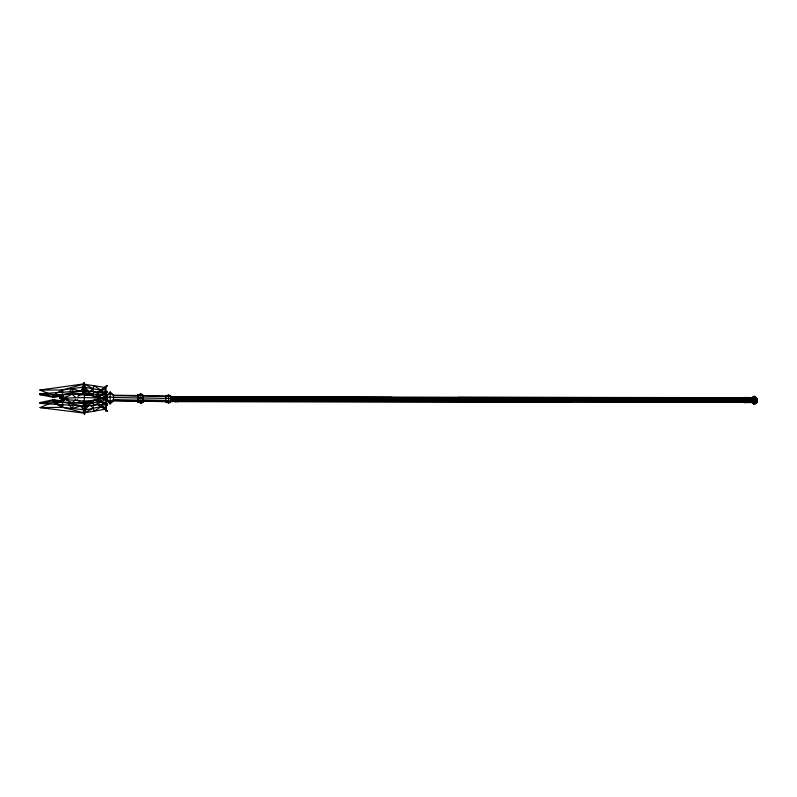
<?xml version="1.0" encoding="UTF-8"?>
<svg xmlns="http://www.w3.org/2000/svg" width="797" height="797" viewBox="0 0 797 797"><rect width="100%" height="100%" fill="white"/><g stroke="black" fill="none" stroke-linecap="round" stroke-linejoin="round"><path stroke-width="1.2" d="M170.668 397.324L170.668 396.786L177.821 397.305L177.841 397.942L170.668 397.324L751.989 398.37L754.161 397.265C758.375 397.713 758.156 403.84 753.972 404.248L751.88 402.485L744.189 402.266L170.558 401.429L177.751 401.469L177.781 400.791L744.239 401.509L751.92 401.688L754.032 402.883L757.09 401.608M172.74 396.717L172.73 397.364L172.73 396.836M175.161 401.608L572.385 401.857M175.29 397.424L175.3 396.776M170.658 396.747L177.841 396.916L177.851 397.484L177.841 396.916L744.308 397.663L744.268 398.201L744.318 397.554M749.3 402.106L749.31 402.764L749.339 402.027M749.429 398.779L749.429 397.404L749.399 398.141M757.06 402.027L757.14 398.739L754.141 396.288L751.96 398.191L754.141 396.288L753.972 404.248L757.06 402.166L753.962 404.179L751.87 402.246L753.255 403.312M757.15 399.158L754.161 396.358L751.989 397.842L457.946 397.384M165.766 401.598L168.476 403.083L168.556 400.781M107.157 399.128L107.167 398.201M138.817 395.571L113.572 395.192L110.265 392.024L107.226 395.083L107.196 397.663L101.398 397.564M137.712 395.621L137.692 397.942L113.563 397.514L110.235 396.866L107.216 397.394M138.788 394.764L137.722 394.824L137.652 400.572L141.049 401.289L142.992 400.742L142.902 397.942L137.702 397.793L138.788 394.764L140.73 393.728L142.743 394.963L142.822 397.952L167.709 398.45M172.73 397.823L172.73 396.448L172.73 397.026M175.28 397.882L175.3 396.557L175.25 397.424M746.869 398.719L746.879 398.002M165.896 398.49L165.915 395.82L168.645 395.003L170.668 395.94L170.678 396.846M168.556 401.289L170.598 400.831L170.658 398.51L165.896 398.4L165.836 400.712L168.556 401.289L168.645 395.003L168.625 395.89M170.658 398.6L170.688 396.468L168.665 395.681L165.935 396.358L170.688 396.468M168.456 402.405L168.476 403.083L170.538 402.236L170.658 397.783M172.72 398.38L172.73 397.633M175.28 398.43L175.29 397.693M170.648 398.331L177.831 398.49L177.851 397.753M177.831 398.49L744.298 399.207L744.318 397.942L744.308 397.285L744.278 398.022L457.936 397.663M744.308 398.46L744.268 400.483M746.859 399.267L746.869 398.52M749.419 399.327L749.429 397.783L749.389 398.311M137.612 401.329L113.483 400.901L110.066 403.949L107.137 400.781L107.226 395.083M168.476 403.083L168.496 402.196M172.72 398.261L172.67 400.313M175.28 398.321L175.25 399.715M177.841 398.38L177.791 400.433M746.859 399.158L746.799 401.788M749.419 399.207L749.389 400.602M66.37 396.318L66.281 399.646L84.283 401.05L97.513 400.064M91.625 395.481L84.452 394.565L84.203 403.003M105.931 399.436L105.981 397.305M175.25 399.646L175.21 400.961M744.249 401.15L744.268 400.413L757.12 400.801M749.369 401.27L749.389 400.532M107.157 399.357L107.177 398.749L102.534 398.669M107.187 397.115L107.206 396.737M110.215 393.718L110.265 392.024L110.066 403.949L110.056 403.003M138.509 398.639L137.602 402.126L139.067 402.106L141.079 403.342L143.012 402.296L142.972 400.273M172.65 400.901L172.67 400.164M175.23 400.224L175.181 401.529M177.771 401.021L177.791 400.283L744.249 401.001L751.93 401.17L754.062 402.017L757.11 401.23M744.239 401.728L744.249 401.001M746.809 401.05L746.759 402.365M749.349 401.847L749.369 401.11M168.645 396.418L168.665 395.681M170.578 401.03L177.781 400.791M172.66 400.672L172.61 401.818L172.61 401.24M744.239 401.509L744.189 402.644L744.189 402.067M749.359 401.628L749.31 402.186M754.082 397.643L754.111 396.956L757.13 399.028M167.031 396.298L142.832 395.74L142.783 396.966L142.743 394.963M165.846 400.463L165.776 402.126L170.538 402.236L170.538 401.329M170.608 397.603L170.668 395.94M68.572 404.029L72.198 408.522L82.569 405.454L84.512 414.48L86.066 404.936L83.526 409.917L83.386 413.015L40.039 407.616L49.155 403.77M175.201 401.14L175.171 401.877L175.171 401.299M177.821 397.305L177.851 396.567L177.851 397.145L751.989 398.032L754.161 396.687L757.15 398.908L754.131 396.498L751.969 397.922M744.199 402.505L744.219 401.907L751.9 402.087L754.012 403.571L757.08 401.907M746.759 402.565L746.779 401.967M84.163 382.52L83.924 387.073L85.927 392.034L84.163 382.52L82.639 390.45M93.339 404.896L93.139 408.283L94.345 411.103L101.04 406.619L99.316 404.856M104.825 393.07C106.3 365.026 107.645 434.943 104.845 402.505M96.935 396.069L94.953 396.926L101.199 395.342L107.256 391.546L102.375 395.083L94.953 396.926L85 393.379L84.163 389.992L83.924 393.688L85.927 394.754L84.163 389.992L82.42 394.525M751.88 402.485L751.979 397.803M97.403 397.842L104.686 397.514L105.154 392.483L106.649 396.179L106.429 397.902L104.726 399.038L104.686 397.514L102.375 395.083L94.953 396.926L97.075 396.079M106.649 397.045L106.718 400.493L105.393 404.199L107.525 405.125L101.378 401.369L94.992 399.825L85.249 403.451L62.425 402.126L52.572 400.771L40.039 403.412L84.163 406.042L84.512 406.849L85.249 404.577M97.015 400.682L94.992 399.825L101.04 401.788L104.925 404.238L84.791 405.992L86.066 402.077L83.526 403.431L80.487 402.485L72.198 402.734L64.228 398.928L61.399 402.116L52.572 400.771L58.042 402.146M63.102 404.059L62.425 407.307L40.039 407.616M63.77 400.811L64.228 398.649L63.282 400.771M82.569 402.336L84.512 406.849L85.249 403.451L101.04 401.788L107.525 405.125L102.982 403.571M84.163 389.992L83.286 393.409L80.338 394.385L71.979 394.196L64.228 398.062L61.269 394.894L52.492 396.308L39.85 393.758L83.854 390.799M63.142 401.329L63.86 399.148M61.917 394.455L61.269 396.398L52.492 397.175L39.85 394.625L43.556 394.366M86.066 404.936L84.173 409.937L84.512 414.48M62.873 402.176L64.228 398.928L67.865 398.918M72.198 408.522L73.583 405.195M61.269 392.323L62.236 390.022L83.854 384.124M54.764 403.431L62.425 407.307L85.249 409.947L102.544 406.301L103.869 403.362M137.652 400.572L138.947 397.743L138.847 395.352L137.722 394.824M104.726 399.038L106.649 396.179L104.686 397.514M47.9 393.29L39.85 390.042L83.077 384.005L83.286 387.093L80.338 391.297L71.979 388.667L69.867 391.387M62.106 401.798L64.228 398.928L62.425 403.262M85.249 409.947L88.836 405.344M43.755 402.774L40.039 402.545L52.572 399.895L61.399 401.25L63.521 398.859M90.131 391.716L92.93 388.587L94.076 385.748L100.86 390.132L98.33 392.811M97.154 400.662L94.992 399.825L102.046 401.678L104.756 399.167L106.718 400.493L104.726 397.653M138.947 397.743L139.037 400.542L137.602 402.126L137.592 401.539M100.731 392.204L105.154 387.501L101.877 390.331M98.858 392.522L107.256 385.618L99.276 392.602M72.198 402.734L75.516 399.656M77.947 396.557L80.338 394.385L89.433 394.983L92.93 394.156L94.076 391.606L101.199 395.342L107.256 391.546L102.773 393.13M63.521 398.699L61.399 400.612L52.572 399.895L58.042 401.907M107.236 395.541L110.285 392.971L113.582 395.651L137.722 396.079M99.595 392.662L102.375 390.43L103.301 392.383M111.759 401.718L113.483 400.901L113.572 395.192M97.164 392.742L107.256 385.618M86.066 402.077L84.173 403.152L84.512 406.849M107.256 391.546L100.86 394.933L94.953 396.926M55.74 393.429L62.236 390.022L83.286 387.093L102.375 390.43M105.114 393.349L107.256 392.413L105.124 392.791M141.039 402.286L142.942 401.04M84.791 405.992L93.139 402.615L93.538 400.363L101.378 401.369L107.525 405.125M97.095 397.125L102.375 395.083M62.744 397.344L61.269 395.76L52.492 397.175L58.988 394.714M105.543 393.021L107.256 392.413L105.104 392.901M62.963 397.095L59.556 398.251L64.009 399.845M64.099 396.966L59.556 398.251L64.009 399.596M85.927 394.754L83.286 393.409L83.077 390.739L52.492 396.308L57.902 394.884M52.492 397.175L61.16 394.894M52.492 396.308L57.972 395.023M62.943 397.603L59.556 398.251L66.281 399.646M84.163 412.876L62.425 407.307L61.399 405.025L56.986 403.671M104.925 409.269L84.791 412.766L93.139 408.283L90.27 405.195M79.62 394.405L82.031 394.117M78.425 395.153L84.452 394.565M40.039 403.412L62.425 402.126L83.386 406.111L83.526 403.431L84.163 406.042M39.85 394.625L45.738 394.326M137.732 395.412L140.8 394.495L142.802 395.551L142.902 398.092M39.85 390.042L62.236 390.022L62.734 392.174M170.648 396.866L391.965 397.305M177.841 397.942L751.979 398.839L754.151 398.042L757.14 399.496M744.268 400.413L170.628 399.536M391.865 401.289L572.385 401.519M744.219 401.907L177.761 401.2L177.731 401.937L177.731 401.359M137.652 400.114L113.523 399.686L110.145 401.409L107.177 399.566M115.884 400.483L136.397 400.851M744.278 398.022L746.839 398.082L746.869 397.344L746.869 397.922M744.298 399.207L754.131 398.978L757.14 399.905M170.668 396.986L177.851 397.145M170.638 398.928L744.278 399.805L757.13 400.343M170.608 400.114L177.791 400.283M142.494 399.915L165.716 400.453M165.836 400.712L167.649 400.761M142.424 400.682L149.756 400.851M142.444 401.14L165.666 401.678M105.961 398.291L84.382 397.554L59.556 398.251L61.797 398.41M97.423 398.908L104.756 399.167C107.874 410.734 101.936 398.271 97.134 399.616M40.039 402.545L46.256 402.814M39.85 393.758L62.236 394.874L85 393.379L100.86 394.933L104.686 392.453L84.482 390.849L92.93 394.156L93.478 396.408L100.86 394.933L100.86 393.798M105.065 403.959L107.525 404.258L105.343 403.332M79.411 402.375L83.008 402.844M86.843 394.196L89.234 394.555M104.686 387.432L84.482 384.224L92.93 388.587L93.199 391.965M105.363 403.89L107.525 404.258L105.792 403.661M105.334 403.78L107.525 404.258M52.572 400.771L58.091 402.007M94.992 399.825L102.544 401.628M52.572 399.895L61.329 402.116M98.23 404.707L107.525 411.043L99.406 404.169M107.525 411.043L98.987 404.258M100.661 404.836L105.393 409.19L102.046 406.41M62.744 397.663L61.269 395.76M77.179 399.606L80.487 402.485L89.553 401.818L93.139 402.615L94.345 405.155L101.04 401.788L101.04 402.913M71.979 394.196L75.476 397.255M108.591 401.668L107.137 400.781M100.86 404.547L102.544 406.301M85 387.033L88.686 391.586M62.007 395.212L63.481 397.105M80.487 405.763L83.526 409.917M64.228 398.062L62.236 393.748M83.286 387.093L85.927 392.034M62.256 394.425L63.242 396.537M71.979 388.667L73.434 391.965M62.086 402.545L61.399 400.612L61.399 401.25M757.07 402.196L753.982 404.039L751.89 402.355L744.189 402.644M143.012 402.296L142.962 401.708L141.009 402.575L141.079 403.342L140.73 393.728M165.906 396.278L142.832 395.74M139.037 400.542L139.067 402.106M105.114 392.483L101.877 395.033L105.154 392.483M105.393 404.199L102.046 401.678L105.343 404.199"/></g></svg>
